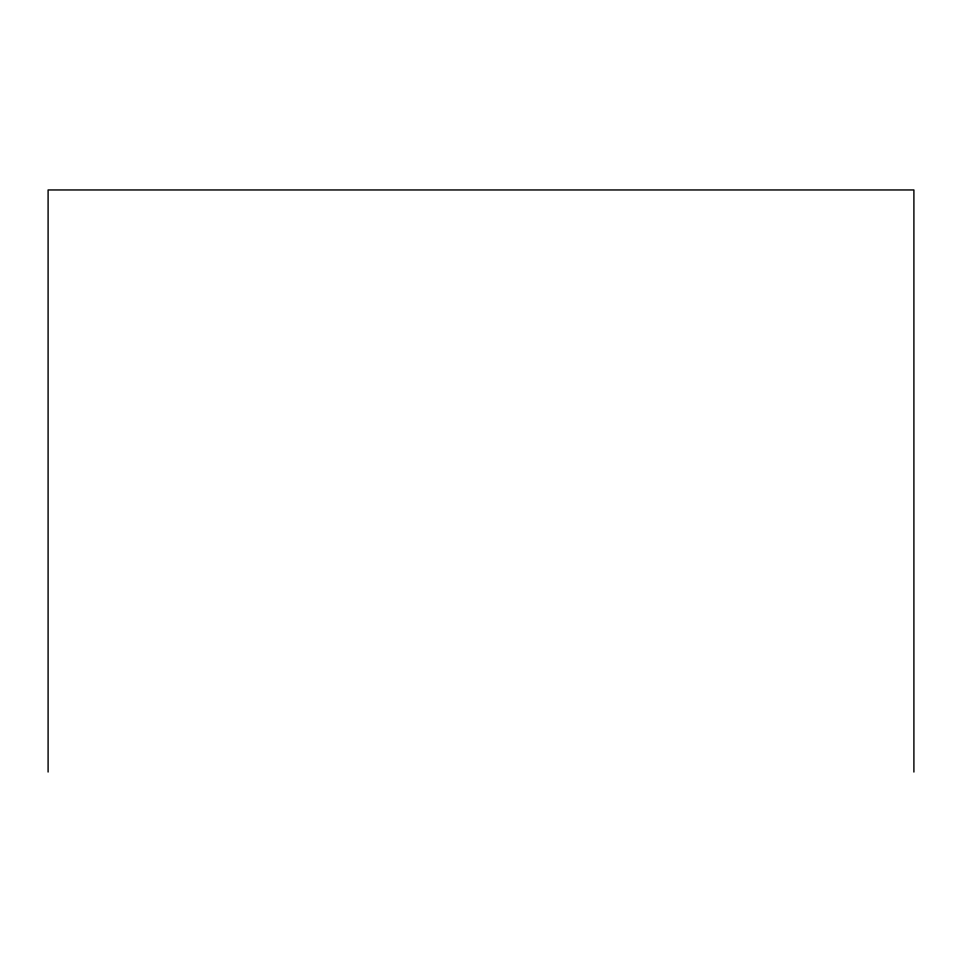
<?xml version="1.0" encoding="UTF-8"?>
<svg xmlns="http://www.w3.org/2000/svg" width="962" height="962" viewBox="0 0 962 962"><rect width="100%" height="100%" fill="white"/><g stroke="black" fill="none" stroke-linecap="round" stroke-linejoin="round"><path stroke-width="1.44" d="M913.9 772.041L913.9 189.959L48.1 189.959L48.1 772.041"/></g></svg>
